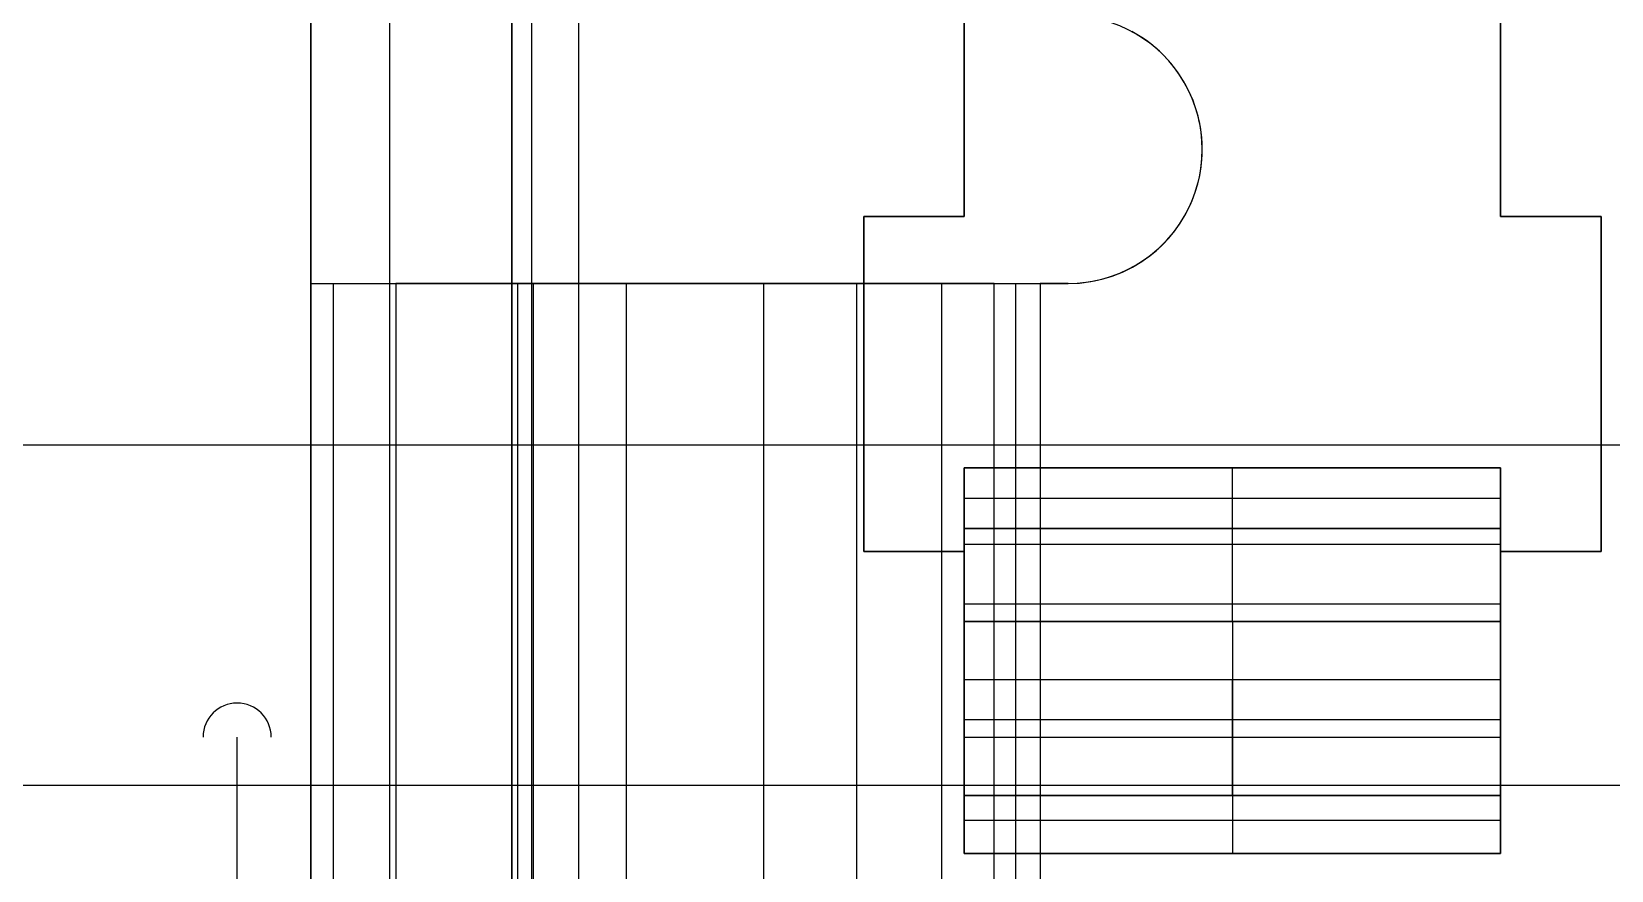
# Model space of a CAD drawing. Header units: inches. Extents: x 0 to 2.1, y -0.07 to 2.7.
# Drawn here: x 1.3383 to 1.4311, y -0.005 to 0.0443 of the extents above; entities that cross this region are included whole.
import ezdxf

# ---------------------------------------------------------------- set-up
doc = ezdxf.new("R2010")
doc.units = ezdxf.units.IN
doc.header["$LTSCALE"] = 0.0393700787401575
doc.header["$MEASUREMENT"] = 0
for name, color, linetype, true_color in [('freetronics11$components', 254, 'Continuous', 0xe6e6e6), ('freetronics11$components$ghosts', 9, 'Continuous', 0xbebebe), ('freetronics11$pcb', 96, 'Continuous', 0x007f00), ('freetronics11$screen', 52, 'Continuous', 0xd7d71f)]:
    doc.layers.add(name, color=color, linetype=linetype, true_color=true_color)

msp = doc.modelspace()

# ---------------------------------------------------------------- linework, layer by layer
at = {"layer": 'freetronics11$components', "color": 254, "true_color": 0xe6e6e6}
for p, q in [((1.354724409448818, 0.1712179429270164, -0.1477104454486277), (1.354724409448818, -0.025632450773771, -0.1477104454486277)), ((1.354724409448818, -0.0256960429891476, -0.1278285556848482), (1.354724409448818, 0.1712179429270164, -0.1278285556848482)), ((1.354724409448818, 0.1712179429270164, -0.1477104454486277), (1.354724409448818, -0.025632450773771, -0.1477104454486277)), ((1.359336901083674, 0.1712179429270162, -0.1588459853098316), (1.359336901083674, -0.0256324507737647, -0.1588459853098316)), ((1.366535433070866, 0.1712179429270164, -0.1477104454486277), (1.366535433070866, -0.025632450773771, -0.1477104454486277)), ((1.366535433070866, -0.0256960429891476, -0.1278285556848482), (1.366535433070866, 0.1712179429270164, -0.1278285556848482)), ((1.366535433070866, 0.1712179429270164, -0.1477104454486277), (1.366535433070866, -0.025632450773771, -0.1477104454486277)), ((1.367688555979579, 0.1712179429270162, -0.1504943304139283), (1.367688555979579, -0.0256324507737647, -0.1504943304139283)), ((1.370472440944881, -0.025632450773771, -0.1634584769446907), (1.370472440944881, 0.1712179429270164, -0.1634584769446907)), ((1.370472440944881, -0.025632450773771, -0.1516474533226435), (1.370472440944881, 0.1712179429270164, -0.1516474533226435)), ((1.370472440944881, -0.025632450773771, -0.1634584769446907), (1.370472440944881, 0.1712179429270164, -0.1634584769446907)), ((1.370472440944881, -0.025632450773771, -0.1516474533226435), (1.370472440944881, 0.1712179429270164, -0.1516474533226435)), ((1.354724409448818, 0.0294856594624495, -0.1221198942675254), (1.354724409448818, 0.0885407775726857, -0.1221198942675254)), ((1.354724409448818, 0.0885407775726857, -0.1221198942675254), (1.354724409448818, 0.0294856594624495, -0.1221198942675254)), ((1.366535433070866, 0.0294856594624495, -0.1221198942675254), (1.366535433070866, 0.0885407775726857, -0.1221198942675254)), ((1.366535433070866, 0.0294856594624495, -0.1221198942675254), (1.366535433070866, 0.0885407775726857, -0.1221198942675254)), ((1.393110236220472, 0.0708242421396148, -0.1516474533226435), (1.393110236220472, 0.0334226673364652, -0.1516474533226435)), ((1.393110236220472, 0.0708242421396148, -0.1634584769446907), (1.393110236220472, 0.0334226673364652, -0.1634584769446907)), ((1.393110236220472, 0.0708242421396148, -0.1634584769446907), (1.393110236220472, 0.0334226673364652, -0.1634584769446907)), ((1.393110236220472, 0.0334226673364652, -0.1516474533226435), (1.393110236220472, 0.0708242421396148, -0.1516474533226435)), ((1.393110236220472, 0.0334226673364652, -0.1575529651336679), (1.393110236220472, 0.0708242421396148, -0.1575529651336679)), ((1.424606299212598, 0.0334226673364652, -0.1516474533226435), (1.424606299212598, 0.0708242421396148, -0.1516474533226435)), ((1.424606299212598, 0.0334226673364652, -0.1634584769446907), (1.424606299212598, 0.0708242421396148, -0.1634584769446907)), ((1.424606299212598, 0.0334226673364652, -0.1634584769446907), (1.424606299212598, 0.0708242421396148, -0.1634584769446907)), ((1.424606299212598, 0.0708242421396148, -0.1516474533226435), (1.424606299212598, 0.0334226673364652, -0.1516474533226435)), ((1.424606299212598, 0.0708242421396148, -0.1575529651336679), (1.424606299212598, 0.0334226673364652, -0.1575529651336679)), ((1.404574203619916, 0.0431262438380271, -0.0788128076533609), (1.404574203619917, 0.0431262438380271, -0.0670017840312993)), ((1.407086614173228, 0.0373596752104809, -0.0788128076533609), (1.407086614173228, 0.0373596752104809, -0.0670017840312993)), ((1.393110236220472, 0.0334226673364652, -0.1516474533226435), (1.387204724409448, 0.0334226673364652, -0.1516474533226435)), ((1.387204724409448, 0.0334226673364652, -0.1516474533226435), (1.387204724409448, 0.0137376279663865, -0.1516474533226435)), ((1.393110236220472, 0.0334226673364652, -0.1634584769446907), (1.387204724409448, 0.0334226673364652, -0.1634584769446907)), ((1.387204724409448, 0.0334226673364652, -0.1634584769446907), (1.387204724409448, 0.0137376279663865, -0.1634584769446907)), ((1.393110236220472, 0.0334226673364652, -0.1634584769446907), (1.387204724409448, 0.0334226673364652, -0.1634584769446907)), ((1.387204724409448, 0.0334226673364652, -0.1634584769446907), (1.387204724409448, 0.0334226673364652, -0.1516474533226435)), ((1.387204724409448, 0.0334226673364652, -0.1516474533226435), (1.393110236220472, 0.0334226673364652, -0.1516474533226435)), ((1.38720472440944, 0.0334226673364652, -0.1575529651336679), (1.393110236220479, 0.0334226673364652, -0.1575529651336679)), ((1.387204724409448, 0.0334226673364652, -0.1634584769446907), (1.387204724409448, 0.0137376279663865, -0.1634584769446907)), ((1.387204724409448, 0.0137376279663865, -0.1516474533226435), (1.387204724409448, 0.0334226673364652, -0.1516474533226435)), ((1.387204724409448, 0.0334226673364652, -0.1516474533226435), (1.387204724409448, 0.0334226673364652, -0.1634584769446907)), ((1.387204724409448, 0.0137376279663775, -0.1575529651336679), (1.387204724409448, 0.0334226673364726, -0.1575529651336679)), ((1.39015748031496, 0.0334226673364652, -0.1516474533226451), (1.39015748031496, 0.0334226673364652, -0.1634584769446923)), ((1.393110236220472, 0.0334226673364652, -0.1634584769446907), (1.393110236220472, 0.0334226673364652, -0.1516474533226435)), ((1.393110236220472, 0.0334226673364652, -0.1516474533226435), (1.393110236220472, 0.0334226673364652, -0.1634584769446907)), ((1.430511811023622, 0.0334226673364652, -0.1516474533226435), (1.424606299212598, 0.0334226673364652, -0.1516474533226435)), ((1.430511811023622, 0.0334226673364652, -0.1634584769446907), (1.424606299212598, 0.0334226673364652, -0.1634584769446907)), ((1.430511811023622, 0.0334226673364652, -0.1634584769446907), (1.424606299212598, 0.0334226673364652, -0.1634584769446907)), ((1.424606299212598, 0.0334226673364652, -0.1634584769446907), (1.424606299212598, 0.0334226673364652, -0.1516474533226435)), ((1.424606299212598, 0.0334226673364652, -0.1516474533226435), (1.430511811023622, 0.0334226673364652, -0.1516474533226435)), ((1.42460629921259, 0.0334226673364652, -0.1575529651336679), (1.430511811023628, 0.0334226673364652, -0.1575529651336679)), ((1.424606299212598, 0.0334226673364652, -0.1516474533226435), (1.424606299212598, 0.0334226673364652, -0.1634584769446907)), ((1.42755905511811, 0.0334226673364652, -0.1516474533226451), (1.42755905511811, 0.0334226673364652, -0.1634584769446923)), ((1.430511811023622, 0.0137376279663865, -0.1516474533226435), (1.430511811023622, 0.0334226673364652, -0.1516474533226435)), ((1.430511811023622, 0.0137376279663865, -0.1634584769446907), (1.430511811023622, 0.0334226673364652, -0.1634584769446907)), ((1.430511811023622, 0.0137376279663865, -0.1634584769446907), (1.430511811023622, 0.0334226673364652, -0.1634584769446907)), ((1.430511811023622, 0.0334226673364652, -0.1634584769446907), (1.430511811023622, 0.0334226673364652, -0.1516474533226435)), ((1.430511811023622, 0.0334226673364652, -0.1516474533226435), (1.430511811023622, 0.0137376279663865, -0.1516474533226435)), ((1.430511811023622, 0.0334226673364742, -0.1575529651336679), (1.430511811023622, 0.013737627966379, -0.1575529651336679)), ((1.430511811023622, 0.0334226673364652, -0.1516474533226435), (1.430511811023622, 0.0334226673364652, -0.1634584769446907)), ((1.404574203619916, 0.0315931065829349, -0.0788128076533609), (1.404574203619916, 0.0315931065829349, -0.0670017840312993)), ((1.354724409448818, -0.025632450773771, -0.1080863512416592), (1.354724409448818, 0.0294856594624495, -0.1080863512416592)), ((1.354724409448818, 0.0294856594624495, -0.1080863512416592), (1.354724409448818, 0.0294856594624495, -0.1221198942675254)), ((1.354724409448818, -0.025632450773771, -0.1080863512416592), (1.354724409448818, 0.0294856594624495, -0.1080863512416592)), ((1.354724409448818, 0.0294856594624495, -0.1080863512416592), (1.354724409448818, 0.0294856594624495, -0.1221198942675254)), ((1.354724409448818, 0.0294856594624495, -0.1221198942675254), (1.366535433070866, 0.0294856594624495, -0.1221198942675254)), ((1.354724409448818, 0.0294856594624495, -0.1221198942675254), (1.366535433070866, 0.0294856594624495, -0.1221198942675254)), ((1.356025576184945, 0.029485659462456, -0.1018182897702589), (1.356025576184945, -0.0256324507737666, -0.1018182897702589)), ((1.359714060964173, 0.0294856594624495, -0.0965860140208718), (1.359714060964173, -0.025632450773771, -0.0965860140208718)), ((1.386797943969094, 0.0294856594624495, -0.0712494783065805), (1.359714060964173, 0.0294856594624495, -0.0965860140208718)), ((1.386797943969094, 0.0294856594624495, -0.0712494783065805), (1.359714060964173, 0.0294856594624495, -0.0965860140208718)), ((1.359714060964173, 0.0294856594624495, -0.0965860140208718), (1.359714060964173, -0.025632450773771, -0.0965860140208718)), ((1.361878903068149, 0.0294856594624495, -0.0945608391494151), (1.379167785997933, 0.0294856594624495, -0.0945608391494151)), ((1.366535433070866, -0.025632450773771, -0.1080863512416592), (1.366535433070866, 0.0294856594624495, -0.1080863512416592)), ((1.366535433070866, 0.0294856594624495, -0.1080863512416592), (1.366535433070866, 0.0294856594624495, -0.1221198942675254)), ((1.366535433070866, 0.0294856594624495, -0.1221198942675254), (1.366535433070866, 0.0294856594624495, -0.1080863512416592)), ((1.366535433070866, -0.025632450773771, -0.1080863512416592), (1.366535433070866, 0.0294856594624495, -0.1080863512416592)), ((1.366860724754879, 0.029485659462456, -0.106519335873817), (1.366860724754879, -0.0256324507737666, -0.106519335873817)), ((1.367782845949685, 0.0294856594624495, -0.1052112669364624), (1.394866728954645, 0.0294856594624495, -0.079874731222171)), ((1.394866728954645, 0.0294856594624495, -0.079874731222171), (1.367782845949685, 0.0294856594624495, -0.1052112669364624)), ((1.367782845949685, 0.0294856594624495, -0.1052112669364624), (1.367782845949685, -0.025632450773771, -0.1052112669364624)), ((1.367782845949685, 0.0294856594624495, -0.1052112669364624), (1.367782845949685, -0.025632450773771, -0.1052112669364624)), ((1.373256002466614, -0.0256324507737711, -0.0839177461637458), (1.373256002466614, 0.0294856594624494, -0.0839177461637458)), ((1.376968503937007, 0.0294856594624495, -0.0966182320451185), (1.376968503937007, 0.0294856594624495, -0.0804447609172575)), ((1.381324787452165, -0.0256324507737711, -0.0925429990793167), (1.381324787452165, 0.0294856594624494, -0.0925429990793167)), ((1.386797943969094, -0.025632450773771, -0.0712494783065805), (1.386797943969094, 0.0294856594624495, -0.0712494783065805)), ((1.386797943969094, -0.025632450773771, -0.0712494783065805), (1.386797943969094, 0.0294856594624495, -0.0712494783065805)), ((1.391773036682471, 0.029485659462456, -0.0681021507174225), (1.391773036682471, -0.0256324507737666, -0.0681021507174225)), ((1.394866728954645, -0.025632450773771, -0.079874731222171), (1.394866728954645, 0.0294856594624495, -0.079874731222171)), ((1.394866728954645, -0.025632450773771, -0.079874731222171), (1.394866728954645, 0.0294856594624495, -0.079874731222171)), ((1.39611050213297, 0.029485659462456, -0.0790878993248815), (1.39611050213297, -0.0256324507737666, -0.0790878993248815)), ((1.399212598425196, 0.0294856594624495, -0.0670017840313049), (1.397556323949803, 0.0294856594624495, -0.0670017840313049)), ((1.397556323949803, 0.0294856594624495, -0.0788128076533521), (1.399212598425196, 0.0294856594624495, -0.0788128076533521)), ((1.399212598425196, 0.0294856594624495, -0.0788128076533521), (1.397556323949803, 0.0294856594624495, -0.0788128076533521)), ((1.397556323949803, 0.0294856594624495, -0.0788128076533521), (1.397556323949803, -0.025632450773771, -0.0788128076533521)), ((1.397556323949803, 0.0294856594624495, -0.0670017840313049), (1.397556323949803, -0.025632450773771, -0.0670017840313049)), ((1.397556323949803, 0.0294856594624495, -0.0788128076533521), (1.397556323949803, -0.025632450773771, -0.0788128076533521)), ((1.399212598425196, 0.0294856594624495, -0.0788128076533521), (1.399212598425196, 0.0294856594624495, -0.0670017840313049)), ((1.399212598425196, 0.0294856594624495, -0.0788128076533521), (1.399212598425196, 0.0294856594624495, -0.0670017840313049)), ((1.387204724409448, 0.0235801476514258, -0.1516474533226451), (1.387204724409448, 0.0235801476514258, -0.1634584769446923)), ((1.430511811023622, 0.0235801476514258, -0.1516474533226451), (1.430511811023622, 0.0235801476514258, -0.1634584769446923)), ((1.393110236220472, 0.015082784465599, -0.1772380045037458), (1.393110236220472, 0.0186588878089062, -0.1751733402758442)), ((1.393110236220472, 0.0186588878089062, -0.1751733402758442), (1.393110236220472, 0.0096222757552841, -0.1595214690706749)), ((1.424606299212598, 0.0186588878089062, -0.1751733402758442), (1.393110236220472, 0.0186588878089062, -0.1751733402758442)), ((1.393110236220472, 0.0186588878089062, -0.1751733402758442), (1.393110236220472, 0.015082784465599, -0.1772380045037458)), ((1.393110236220472, 0.0096222757552841, -0.1595214690706749), (1.393110236220472, 0.0186588878089062, -0.1751733402758442)), ((1.393110236220472, 0.0186588878089062, -0.1751733402758442), (1.424606299212598, 0.0186588878089062, -0.1751733402758442)), ((1.408858267716535, 0.0150827844655916, -0.1772380045037469), (1.408858267716535, 0.0186588878089119, -0.1751733402758442)), ((1.408858267716535, 0.0096222757552803, -0.1595214690706779), (1.408858267716535, 0.0186588878089098, -0.1751733402758413)), ((1.424606299212598, 0.015082784465599, -0.1772380045037458), (1.424606299212598, 0.0186588878089062, -0.1751733402758442)), ((1.424606299212598, 0.0096222757552841, -0.1595214690706749), (1.424606299212598, 0.0186588878089062, -0.1751733402758442)), ((1.424606299212598, 0.0186588878089062, -0.1751733402758442), (1.424606299212598, 0.015082784465599, -0.1772380045037458)), ((1.424606299212598, 0.0186588878089062, -0.1751733402758442), (1.424606299212598, 0.0096222757552841, -0.1595214690706749)), ((1.393110236220472, 0.0168708361372526, -0.1762056723897951), (1.424606299212598, 0.0168708361372526, -0.1762056723897951)), ((1.424606299212598, 0.015082784465599, -0.1772380045037458), (1.393110236220472, 0.015082784465599, -0.1772380045037458)), ((1.393110236220472, 0.015082784465599, -0.1772380045037458), (1.393110236220472, 0.0062127269214652, -0.1772380045037458)), ((1.393110236220472, 0.0062127269214652, -0.1772380045037458), (1.393110236220472, 0.015082784465599, -0.1772380045037458)), ((1.393110236220472, 0.015082784465599, -0.1772380045037458), (1.424606299212598, 0.015082784465599, -0.1772380045037458)), ((1.424606299212598, 0.0062127269214652, -0.1772380045037458), (1.424606299212598, 0.015082784465599, -0.1772380045037458)), ((1.424606299212598, 0.015082784465599, -0.1772380045037458), (1.424606299212598, 0.0062127269214652, -0.1772380045037458)), ((1.393110236220472, 0.0039119352807086, -0.1732529164842813), (1.393110236220472, 0.0141405817821037, -0.1673474046732595)), ((1.424606299212598, 0.0141405817820951, -0.1673474046732596), (1.393110236220472, 0.0141405817820951, -0.1673474046732596)), ((1.424606299212598, 0.0039119352807086, -0.1732529164842813), (1.424606299212598, 0.0141405817821037, -0.1673474046732595)), ((1.387204724409448, 0.0137376279663865, -0.1516474533226435), (1.393110236220472, 0.0137376279663865, -0.1516474533226435)), ((1.387204724409448, 0.0137376279663865, -0.1634584769446907), (1.393110236220472, 0.0137376279663865, -0.1634584769446907)), ((1.393110236220472, 0.0137376279663865, -0.1516474533226435), (1.387204724409448, 0.0137376279663865, -0.1516474533226435)), ((1.387204724409448, 0.0137376279663865, -0.1516474533226435), (1.387204724409448, 0.0137376279663865, -0.1634584769446907)), ((1.387204724409448, 0.0137376279663865, -0.1634584769446907), (1.393110236220472, 0.0137376279663865, -0.1634584769446907)), ((1.393110236220472, 0.0137376279663865, -0.1575529651336679), (1.387204724409448, 0.0137376279663865, -0.1575529651336679)), ((1.387204724409448, 0.0137376279663865, -0.1634584769446907), (1.387204724409448, 0.0137376279663865, -0.1516474533226435)), ((1.393110236220472, 0.0137376279663865, -0.1516474533226435), (1.393110236220472, 0.0050762106435518, -0.1516474533226435)), ((1.393110236220472, 0.0137376279663865, -0.1634584769446907), (1.393110236220472, 0.0050762106435518, -0.1634584769446907)), ((1.393110236220472, 0.0050762106435518, -0.1516474533226435), (1.393110236220472, 0.0137376279663865, -0.1516474533226435)), ((1.393110236220472, 0.0137376279663865, -0.1516474533226435), (1.393110236220472, 0.0137376279663865, -0.1634584769446907)), ((1.393110236220472, 0.0137376279663865, -0.1634584769446907), (1.393110236220472, 0.0050762106435518, -0.1634584769446907)), ((1.393110236220472, 0.0050762106435448, -0.1575529651336679), (1.393110236220472, 0.0137376279663934, -0.1575529651336679)), ((1.393110236220472, 0.0137376279663865, -0.1634584769446907), (1.393110236220472, 0.0137376279663865, -0.1516474533226435)), ((1.393110236220472, 0.0045079525045895, -0.1624742249761845), (1.393110236220472, 0.0130318245890898, -0.1772380045037472)), ((1.424606299212598, 0.0050762106435518, -0.1516474533226435), (1.424606299212598, 0.0137376279663865, -0.1516474533226435)), ((1.424606299212598, 0.0137376279663865, -0.1516474533226435), (1.430511811023622, 0.0137376279663865, -0.1516474533226435)), ((1.424606299212598, 0.0050762106435518, -0.1634584769446907), (1.424606299212598, 0.0137376279663865, -0.1634584769446907)), ((1.424606299212598, 0.0137376279663865, -0.1634584769446907), (1.430511811023622, 0.0137376279663865, -0.1634584769446907)), ((1.424606299212598, 0.0137376279663865, -0.1516474533226435), (1.424606299212598, 0.0137376279663865, -0.1634584769446907)), ((1.424606299212598, 0.0137376279663865, -0.1634584769446907), (1.430511811023622, 0.0137376279663865, -0.1634584769446907)), ((1.430511811023622, 0.0137376279663865, -0.1516474533226435), (1.424606299212598, 0.0137376279663865, -0.1516474533226435)), ((1.430511811023622, 0.0137376279663865, -0.1575529651336679), (1.424606299212598, 0.0137376279663865, -0.1575529651336679)), ((1.424606299212598, 0.0050762106435518, -0.1634584769446907), (1.424606299212598, 0.0137376279663865, -0.1634584769446907)), ((1.424606299212598, 0.0137376279663865, -0.1634584769446907), (1.424606299212598, 0.0137376279663865, -0.1516474533226435)), ((1.424606299212598, 0.0137376279663865, -0.1516474533226435), (1.424606299212598, 0.0050762106435518, -0.1516474533226435)), ((1.424606299212598, 0.0137376279663949, -0.1575529651336679), (1.424606299212598, 0.0050762106435449, -0.1575529651336679)), ((1.424606299212598, 0.0130318245890898, -0.1772380045037472), (1.424606299212598, 0.0045079525045895, -0.1624742249761845)), ((1.430511811023622, 0.0137376279663865, -0.1634584769446907), (1.430511811023622, 0.0137376279663865, -0.1516474533226435)), ((1.430511811023622, 0.0137376279663865, -0.1516474533226435), (1.430511811023622, 0.0137376279663865, -0.1634584769446907)), ((1.424606299212598, 0.0106477556935518, -0.1772380045037458), (1.393110236220472, 0.0106477556935518, -0.1772380045037458)), ((1.393110236220472, 0.0096222757552841, -0.1595214690706749), (1.393110236220472, -0.0006063707460939, -0.1654269808816985)), ((1.393110236220472, 0.0096222757552841, -0.1595214690706749), (1.424606299212598, 0.0096222757552841, -0.1595214690706749)), ((1.424606299212598, 0.0096222757552841, -0.1595214690706749), (1.393110236220472, 0.0096222757552841, -0.1595214690706749)), ((1.393110236220472, 0.0096222757552841, -0.1595214690706749), (1.393110236220472, -0.0006063707460939, -0.1654269808816985)), ((1.393110236220472, 0.0094069193049691, -0.1516474533226451), (1.393110236220472, 0.0094069193049691, -0.1634584769446923)), ((1.424606299212598, -0.0006063707460939, -0.1654269808816985), (1.424606299212598, 0.0096222757552841, -0.1595214690706749)), ((1.424606299212598, 0.0096222757552841, -0.1595214690706749), (1.424606299212598, -0.0006063707460939, -0.1654269808816985)), ((1.424606299212598, 0.0094069193049691, -0.1516474533226451), (1.424606299212598, 0.0094069193049691, -0.1634584769446923)), ((1.393110236220472, 0.0062127269214652, -0.1772380045037458), (1.424606299212598, 0.0062127269214652, -0.1772380045037458)), ((1.393110236220472, 0.0062127269214652, -0.1772380045037458), (1.424606299212598, 0.0062127269214652, -0.1772380045037458)), ((1.393110236220472, -0.0006063707460939, -0.1654269808816985), (1.393110236220472, 0.0062127269214652, -0.1772380045037458)), ((1.393110236220472, -0.0006063707460939, -0.1654269808816985), (1.393110236220472, 0.0062127269214652, -0.1772380045037458)), ((1.408858267716535, -0.0006063707460988, -0.1654269808817015), (1.408858267716535, 0.0062127269214701, -0.177238004503743)), ((1.424606299212598, 0.0062127269214652, -0.1772380045037458), (1.424606299212598, -0.0006063707460939, -0.1654269808816985)), ((1.424606299212598, 0.0062127269214652, -0.1772380045037458), (1.424606299212598, -0.0006063707460939, -0.1654269808816985)), ((1.393110236220472, 0.0050762106435518, -0.1516474533226435), (1.393110236220472, -0.0040159195799127, -0.1516474533226435)), ((1.393110236220472, 0.0050762106435518, -0.1634584769446907), (1.393110236220472, -0.0040159195799127, -0.1634584769446907)), ((1.393110236220472, 0.0050762106435518, -0.1634584769446907), (1.393110236220472, -0.0040159195799127, -0.1634584769446907)), ((1.393110236220472, -0.0040159195799127, -0.1516474533226435), (1.393110236220472, 0.0050762106435518, -0.1516474533226435)), ((1.393110236220472, 0.0050762106435518, -0.1516474533226435), (1.393110236220472, 0.0050762106435518, -0.1634584769446907)), ((1.393110236220472, -0.0040159195799193, -0.1575529651336679), (1.393110236220472, 0.0050762106435583, -0.1575529651336679)), ((1.393110236220472, 0.0050762106435518, -0.1634584769446907), (1.393110236220472, 0.0050762106435518, -0.1516474533226435)), ((1.393110236220472, -0.0040159195798943, -0.1595214690706745), (1.393110236220472, 0.0048678727204294, -0.1543924091946584)), ((1.424606299212598, -0.0040159195799127, -0.1516474533226435), (1.424606299212598, 0.0050762106435518, -0.1516474533226435)), ((1.424606299212598, -0.0040159195799127, -0.1634584769446907), (1.424606299212598, 0.0050762106435518, -0.1634584769446907)), ((1.424606299212598, 0.0050762106435518, -0.1516474533226435), (1.424606299212598, 0.0050762106435518, -0.1634584769446907)), ((1.424606299212598, 0.0050762106435518, -0.1634584769446907), (1.424606299212598, -0.0040159195799127, -0.1634584769446907)), ((1.424606299212598, -0.0040159195799127, -0.1516474533226435), (1.424606299212598, 0.0050762106435518, -0.1516474533226435)), ((1.424606299212598, 0.0050762106435518, -0.1516474533226435), (1.424606299212598, 0.0050762106435518, -0.1634584769446907)), ((1.424606299212598, -0.0040159195799193, -0.1575529651336679), (1.424606299212598, 0.0050762106435583, -0.1575529651336679)), ((1.424606299212598, -0.0040159195798943, -0.1595214690706745), (1.424606299212598, 0.0048678715451106, -0.154392409873229)), ((1.393110236220472, 0.0038580961681264, -0.1537572894835139), (1.424606299212597, 0.0038580961681264, -0.1537572894835139)), ((1.393110236220472, 0.0036555652961536, -0.1629663509604377), (1.393110236220472, -0.0028551708506471, -0.1516894251595249)), ((1.424606299212598, 0.0028031780876856, -0.1713324926927222), (1.393110236220472, 0.0028031780876856, -0.1713324926927222)), ((1.424606299212598, 0.0036555652961536, -0.1629663509604377), (1.424606299212598, -0.0028551691349245, -0.1516894281312436)), ((1.393110236220472, 0.0005301455318195, -0.151647453322645), (1.393110236220472, 0.0005301455318195, -0.1634584769446908)), ((1.424606299212598, 0.0005301455318195, -0.151647453322645), (1.424606299212598, 0.0005301455318195, -0.1634584769446908)), ((1.424606299212598, -0.0006063707460939, -0.1654269808816985), (1.393110236220472, -0.0006063707460939, -0.1654269808816985)), ((1.393110236220472, -0.0006063707460939, -0.1654269808816985), (1.424606299212598, -0.0006063707460939, -0.1654269808816985)), ((1.393110236220472, -0.0020474156428856, -0.1639859359848987), (1.424606299212597, -0.0020474156428856, -0.1639859359848987)), ((1.393110236220472, -0.0040159195799127, -0.1516474533226435), (1.424606299212598, -0.0040159195799127, -0.1516474533226435)), ((1.393110236220472, -0.0040159195799127, -0.1634584769446907), (1.424606299212598, -0.0040159195799127, -0.1634584769446907)), ((1.424606299212598, -0.0040159195799127, -0.1516474533226435), (1.393110236220472, -0.0040159195799127, -0.1516474533226435)), ((1.393110236220472, -0.0040159195799127, -0.1634584769446907), (1.393110236220472, -0.0040159195799127, -0.1516474533226435)), ((1.393110236220472, -0.0040159195799127, -0.1634584769446907), (1.393110236220472, -0.0040159195799127, -0.1516474533226435)), ((1.424606299212598, -0.0040159195799127, -0.1634584769446907), (1.393110236220472, -0.0040159195799127, -0.1634584769446907)), ((1.424606299212598, -0.0040159195799127, -0.1634584769446907), (1.424606299212598, -0.0040159195799127, -0.1516474533226435)), ((1.424606299212598, -0.0040159195799127, -0.1634584769446907), (1.424606299212598, -0.0040159195799127, -0.1516474533226435))]:
    msp.add_line(p, q, dxfattribs=at)
at = {"layer": 'freetronics11$components', "color": 105, "true_color": 0x5e8966}
for p, q in [((1.399212598425196, 0.0294856594624495, -0.0670017840313049), (1.397556323949803, 0.0294856594624495, -0.0670017840313049)), ((1.397556323949803, 0.0294856594624495, -0.0670017840313049), (1.397556323949803, -0.025632450773771, -0.0670017840313049))]:
    msp.add_line(p, q, dxfattribs=at)
at = {"layer": 'freetronics11$components', "color": 254, "true_color": 0xe6e6e6}
for centre, radius, start, end in [((1.399212598425196, 0.0373596752104809, -0.0715534570626434), 0.0078740157480315, 269.9999999999935, 90.00000000000486), ((1.399212598425196, 0.0373596752104809, -0.0670017840313049), 0.0078740157480318, 270, 61.64064997184479), ((1.399212598425196, 0.0373596752104809, -0.0788128076533521), 0.0078740157480318, 269.9999999999968, 61.64064997184273), ((1.399212598425196, 0.0373596752104809, -0.0788128076533521), 0.0078740157480318, 269.9999999999968, 61.64064997184273)]:
    msp.add_arc(centre, radius, start, end, dxfattribs=at)
at = {"layer": 'freetronics11$components', "color": 105, "true_color": 0x5e8966}
msp.add_arc((1.399212598425196, 0.0373596752104809, -0.0670017840313049), 0.0078740157480318, 269.9999999999968, 61.64064997184273, dxfattribs=at)
at = {"layer": 'freetronics11$components', "color": 254, "true_color": 0xe6e6e6, "extrusion": (0, 1, 0)}
for centre, radius, start, end in [((-1.370472440944881, -0.1080863512416592, 0.0294856594624495), 0.0157480314960636, 0, 46.90915243300004), ((-1.370472440944881, -0.1080863512416592, 0.0294856594624495), 0.0157480314960636, 359.9999999999982, 46.909152432998), ((-1.370472440944881, -0.1080863512416592, 0.0294856594624495), 0.0039370078740157, 0, 46.90915243299822), ((-1.370472440944881, -0.1080863512416592, 0.0294856594624495), 0.0039370078740157, 0, 46.90915243299822), ((-1.397556323949803, -0.0827498155273679, 0.0294856594624495), 0.0157480314960636, 46.90915243300004, 90), ((-1.397556323949803, -0.0827498155273679, 0.0294856594624495), 0.0157480314960636, 46.909152432998, 89.99999999999838), ((-1.397556323949803, -0.0827498155273679, 0.0294856594624495), 0.0039370078740157, 46.90915243299822, 90), ((-1.397556323949803, -0.0827498155273679, 0.0294856594624495), 0.0039370078740157, 46.90915243299822, 90)]:
    msp.add_arc(centre, radius, start, end, dxfattribs=at)
at = {"layer": 'freetronics11$components', "color": 254, "true_color": 0xe6e6e6, "extrusion": (1, 0, 0)}
for centre, radius, start, end in [((-0.0040159195799127, -0.1673954848187064, 1.393110236220472), 0.0157480314960634, 29.99999999999824, 90), ((-0.0040159195799127, -0.1673954848187064, 1.393110236220472), 0.0157480314960634, 29.99999999999824, 90), ((-0.0040159195799127, -0.1673954848187064, 1.408858267716535), 0.0157480314960706, 29.99999999998391, 90.00000000000695), ((-0.0040159195799127, -0.1673954848187064, 1.424606299212598), 0.0157480314960634, 29.99999999999824, 90), ((-0.0040159195799127, -0.1673954848187064, 1.424606299212598), 0.0157480314960634, 30.00000000000114, 90.00000000000287), ((-0.0040159195799127, -0.1673954848187064, 1.393110236220472), 0.0039370078740157, 30.00000000000099, 90), ((-0.0040159195799127, -0.1673954848187064, 1.393110236220472), 0.0039370078740157, 30.000000000001, 90), ((-0.0040159195799127, -0.1673954848187064, 1.408858267716535), 0.0039370078740347, 29.99999999984112, 89.99999999986414), ((-0.0040159195799127, -0.1673954848187064, 1.424606299212598), 0.0039370078740157, 30.00000000000099, 90), ((-0.0040159195799127, -0.1673954848187064, 1.424606299212598), 0.0039370078740157, 30.00000000000099, 90)]:
    msp.add_arc(centre, radius, start, end, dxfattribs=at)
at = {"layer": 'freetronics11$components$ghosts'}
msp.add_line((1.350394, -0.0522829999999998, -0.0645677542339978), (1.350394, 0.0028350000000002, -0.0645677542339978), dxfattribs=at)
msp.add_arc((1.350394, 0.0028350000000002, -0.0645677542339978), 0.002, 1.24e-14, 180, dxfattribs=at)
at = {"layer": 'freetronics11$pcb'}
for p, q in [((0.1000000000000008, 1e-16, -0.063), (2.000000000000002, 1e-16, -0.063)), ((0.1000000000000008, 1e-16), (2.000000000000002, 1e-16))]:
    msp.add_line(p, q, dxfattribs=at)
at = {"layer": 'freetronics11$screen'}
msp.add_line((0.1000000000000001, 0.0200000000000002, -0.0642037024644965), (1.89, 0.0200000000000002, -0.0642037024644965), dxfattribs=at)

doc.saveas('drawing.dxf')
